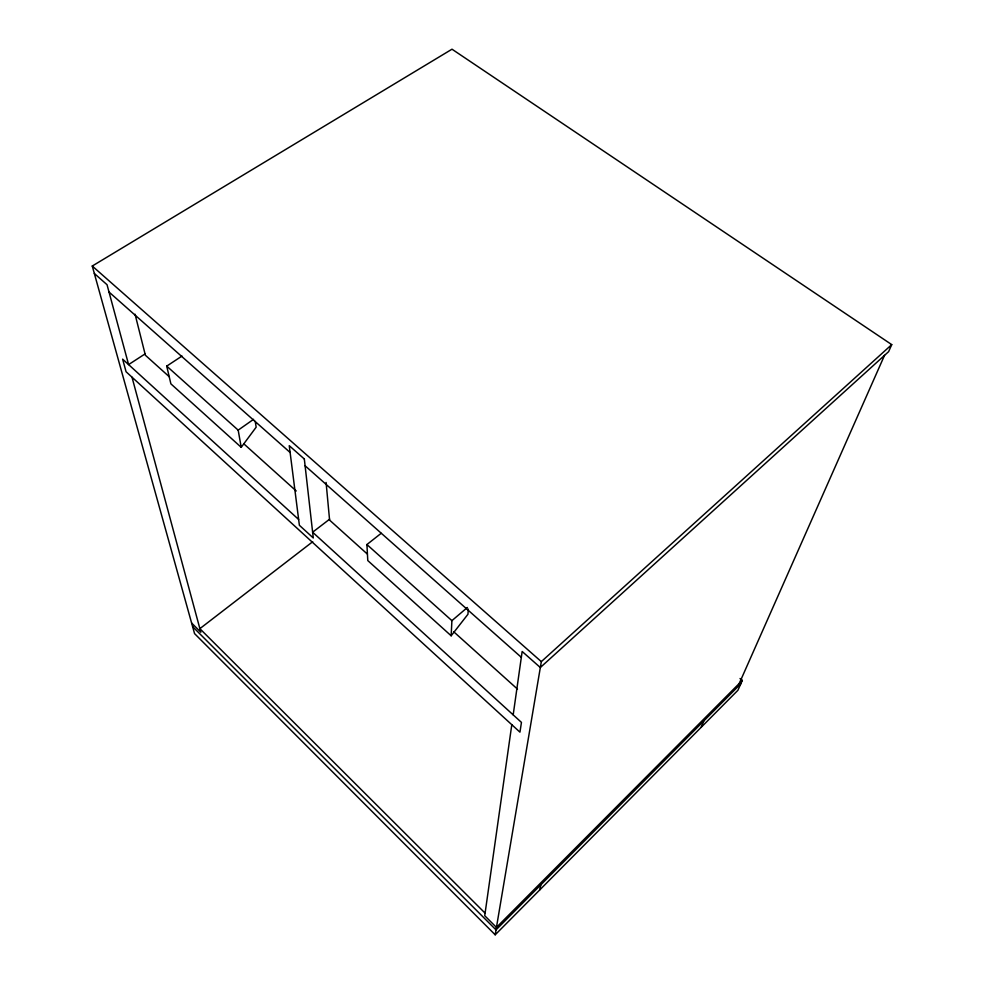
<?xml version="1.0" encoding="UTF-8"?>
<svg xmlns="http://www.w3.org/2000/svg" width="984" height="984" viewBox="0 0 984 984"><rect width="100%" height="100%" fill="white"/><g stroke="black" fill="none" stroke-linecap="round" stroke-linejoin="round"><path stroke-width="1.48" d="M381.177 533.303L366.921 544.546L367.782 560.572L451.164 635.787L451.902 620.658L467.375 607.485M468.31 609.108L467.953 614.262L451.164 635.787M511.791 724.704L484.731 915.71L496.453 927.408L742.317 680.399L740.029 678.517M513.181 714.864L522.16 651.469L540.327 667.521L888.614 351.657L891.738 344.621L452 49.2L92.262 266.037L194.561 633.61L495.198 934.8L737.902 690.301L742.317 680.399M495.198 934.8L541.323 661.629L891.738 344.621M539.638 890.028L540.893 884.788M701.149 727.324L703.794 720.977M739.267 683.462L884.53 355.359M182.003 356.048L166.727 366.122L170.884 383.846L241.228 447.326L256.16 427.179L255.237 421.373M740.829 683.732L496.022 929.892L192.606 626.599M312.715 541.717L199.863 628.665L485.087 913.14M329.677 519.146L312.629 532.209L521.458 722.404L519.946 732.158L126.075 371.755L122.619 359.148L298.644 519.478M241.228 447.326L238.177 430.143L253.589 419.307M145.361 353.723L128.596 364.597L107.035 284.708L94.329 273.478M92.262 266.037L541.323 661.629M109.015 292.027L290.108 452.48M305.089 465.752L521.336 657.337M366.921 544.546L451.902 620.658M166.727 366.122L238.177 430.143M367.167 553.906L329.591 520.118L326.085 482.455M453.71 631.753L517.473 689.095M169.383 376.847L145.386 355.249L135.054 314.216M243.663 443.686L296.233 490.979M191.622 623.032L200.834 632.232L131.991 377.179M304.327 458.999L289.247 445.678L299.382 525.284L313.281 537.965L304.327 458.999"/></g></svg>
